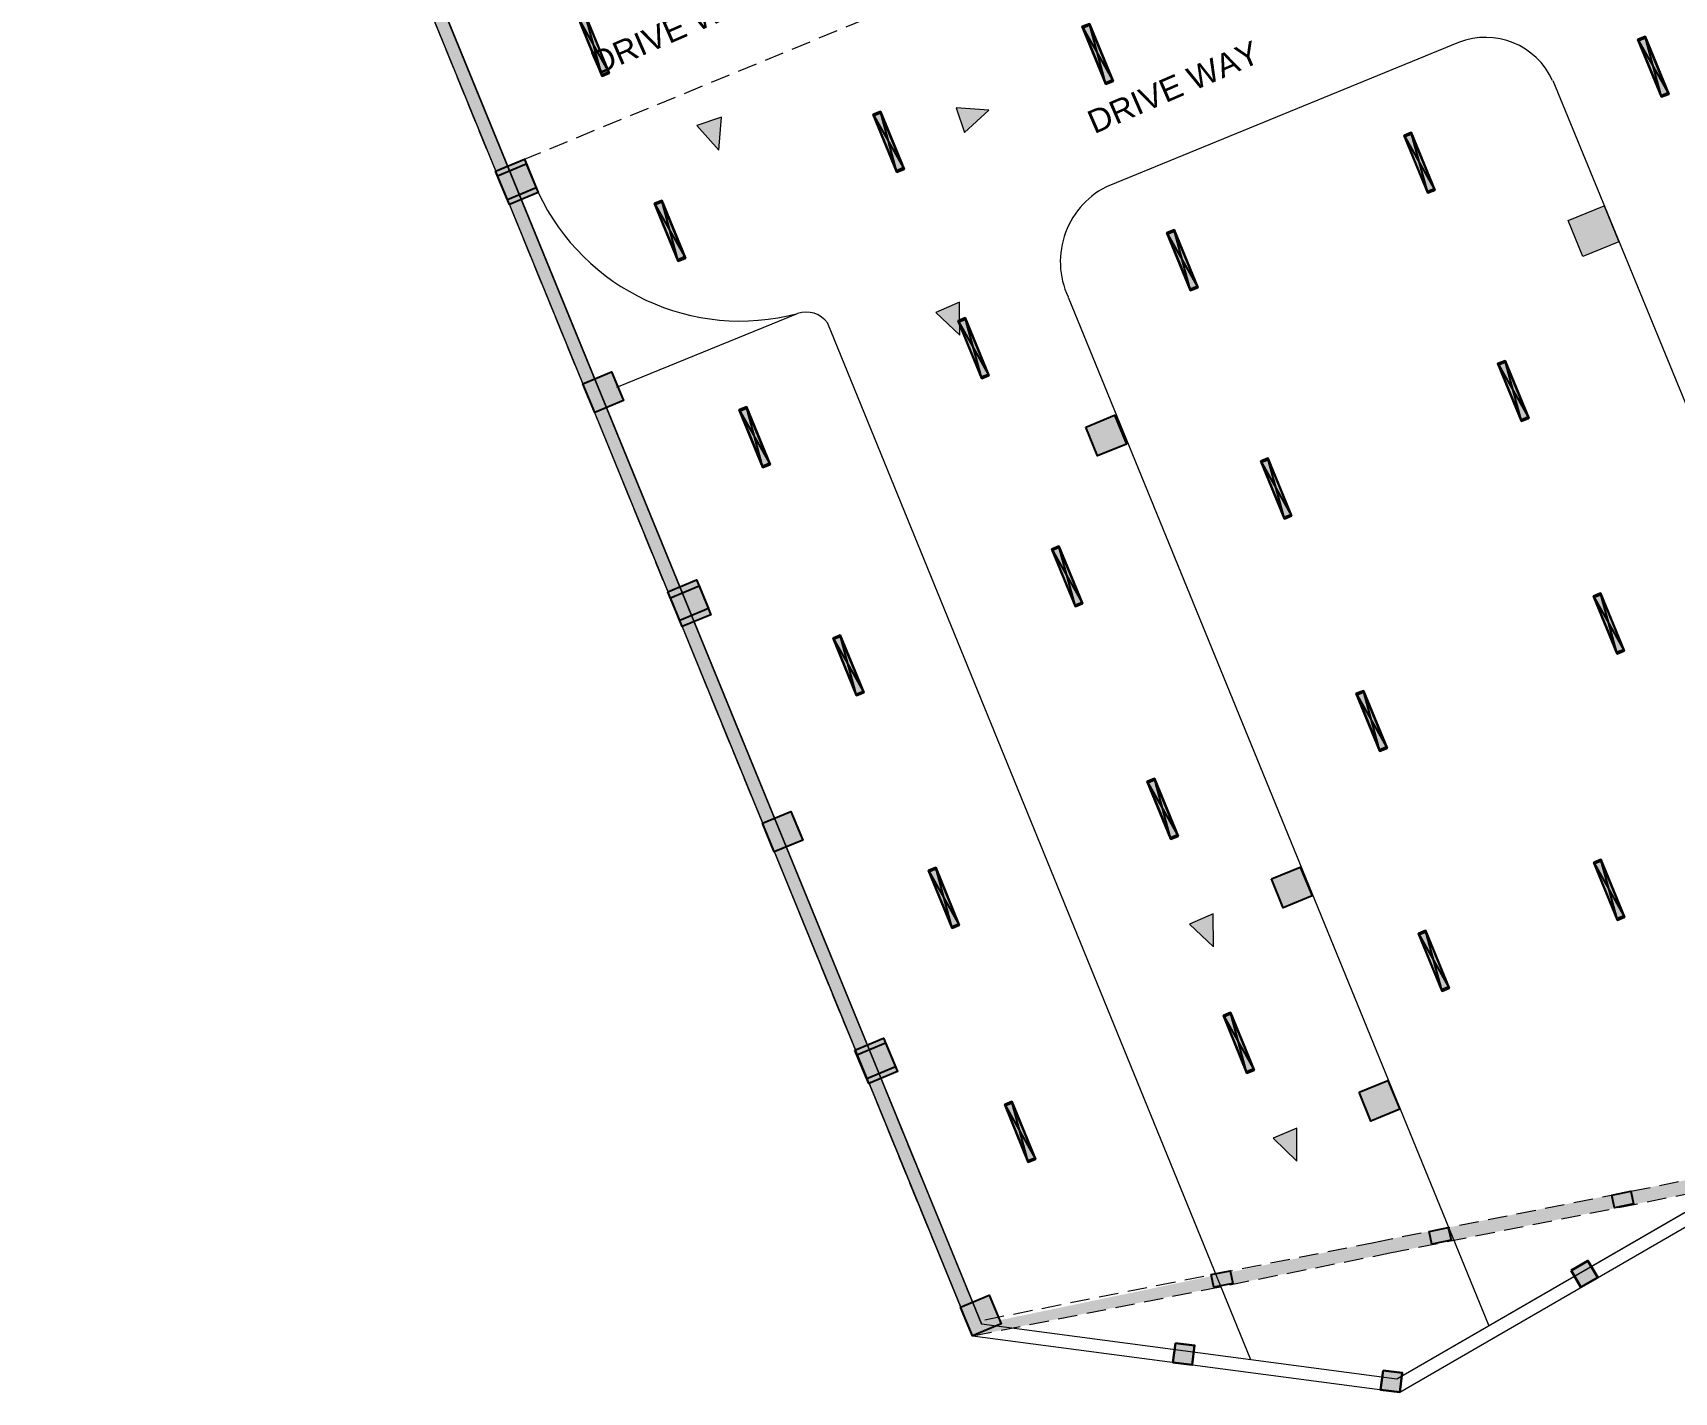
# Model space of a CAD drawing. Header units: inches. Extents: x 1182429 to 1211915, y -922309 to -906718.
# Drawn here: x 1209103 to 1210370, y -912560 to -911511 of the extents above; entities that cross this region are included whole.
import ezdxf

# ---------------------------------------------------------------- set-up
doc = ezdxf.new("R2010")
doc.units = ezdxf.units.IN
doc.header["$LTSCALE"] = 6
doc.linetypes.add('DASHED2', pattern=[0.375, 0.25, -0.125])
for name, color, linetype in [('CELLING', 34, 'Continuous'), ('COLL SIZE', 160, 'Continuous'), ('E-WIRING', 5, 'Continuous')]:
    doc.layers.add(name, color=color, linetype=linetype)
for name, color, linetype, lineweight in [('col hatch', 13, 'Continuous', 30), ('COL MARK', 210, 'Continuous', 18), ('column', 240, 'Continuous', 25), ('Hatch', 251, 'Continuous', 0), ('v.b', 200, 'Continuous', 5), ('W', 250, 'Continuous', 5), ('wall', 7, 'Continuous', 30), ('wall new', 3, 'Continuous', 25)]:
    doc.layers.add(name, color=color, linetype=linetype, lineweight=lineweight)
doc.styles.add('ARI', font='arial.ttf')
pattern_1 = [(0, (-27.8192783, 2.9401021), (0, 0.001397), [0.001016, -0.000381]), (90, (-27.8192783, 2.9401021), (-0.001397, 0), [0.001016, -0.000381])]

# ---------------------------------------------------------------- blocks, each defined once
blk = doc.blocks.new('sdfdsf')
at = {"lineweight": -3}
blk.add_hatch(color=7, dxfattribs=at).paths.add_polyline_path([(23236.7, 14983.3), (23242.1, 14983.3), (23242.1, 15029.5), (23236.7, 15029.5)])
at = {"layer": 'Hatch'}
h = blk.add_hatch(dxfattribs=at)
h.set_pattern_fill('ANGLE', color=5, scale=0.0002)
h.set_pattern_definition(pattern_1)
h.paths.add_polyline_path([(23236.4, 15029.5), (23242.4, 15029.5), (23242.4, 15030.4), (23236.4, 15030.4)])
h = blk.add_hatch(dxfattribs=at)
h.set_pattern_fill('ANGLE', color=5, scale=0.0002)
h.set_pattern_definition(pattern_1)
h.paths.add_polyline_path([(23236.4, 14983.3), (23242.4, 14983.3), (23242.4, 14982.4), (23236.4, 14982.4)])
for p, q in [((23242.4, 15030.4), (23236.4, 14982.4)), ((23242.4, 14982.4), (23236.4, 15030.4))]:
    blk.add_line(p, q)
at = {"layer": 'CELLING', "color": 5}
for points in [[(23236.4, 14982.4), (23242.4, 14982.4), (23242.4, 15030.4), (23236.4, 15030.4)], [(23242.4, 15029.5), (23236.4, 15029.5), (23236.4, 15030.4), (23242.4, 15030.4)], [(23236.4, 15029.5), (23242.4, 15029.5), (23242.4, 15030.4), (23236.4, 15030.4)], [(23236.7, 14983.3), (23242.1, 14983.3), (23242.1, 15029.5), (23236.7, 15029.5)], [(23236.4, 14983.3), (23242.4, 14983.3), (23242.4, 14982.4), (23236.4, 14982.4)], [(23236.4, 14983.3), (23242.4, 14983.3), (23242.4, 14982.4), (23236.4, 14982.4)]]:
    blk.add_lwpolyline(points, close=True, dxfattribs=at)

msp = doc.modelspace()

# ---------------------------------------------------------------- hatches: boundary and pattern name
at = {"layer": 'col hatch', "ltscale": 100, "true_color": 0x52271e}
h = msp.add_hatch(color=19, dxfattribs=at)
h.dxf.hatch_style = 1
h.paths.add_polyline_path([(1210290.3, -912466.6), (1210303.3, -912459), (1210310.9, -912471.9), (1210297.9, -912479.5)])
h = msp.add_hatch(color=19, dxfattribs=at)
h.dxf.hatch_style = 1
h.paths.add_polyline_path([(1209984.8, -912522.5), (1209999.7, -912524.4), (1209997.7, -912539.3), (1209982.9, -912537.4)])
h = msp.add_hatch(color=19, dxfattribs=at)
h.dxf.hatch_style = 1
h.paths.add_polyline_path([(1210145.1, -912543.6), (1210159.9, -912545.5), (1210158, -912560.4), (1210143.1, -912558.5)])
at = {"layer": 'COL MARK', "lineweight": 30, "true_color": 0xffc6b3}
h = msp.add_hatch(color=31, dxfattribs=at)
h.dxf.hatch_style = 1
h.paths.add_polyline_path([(1210288, -911656.1), (1210315.7, -911644.7), (1210327.2, -911672.5), (1210299.4, -911683.9)])
at = {"layer": 'COL MARK'}
h = msp.add_hatch(color=256, dxfattribs=at)
h.dxf.hatch_style = 1
h.paths.add_polyline_path([(1210288, -911656.1), (1210315.7, -911644.7), (1210327.2, -911672.5), (1210299.4, -911683.9)])
at = {"layer": 'COLL SIZE', "lineweight": 25, "ltscale": 100, "true_color": 0xffc6b3}
h = msp.add_hatch(color=31, dxfattribs=at)
h.dxf.hatch_style = 1
h.paths.add_polyline_path([(1210321.7, -912408.4), (1210336.4, -912405.3), (1210338.5, -912415.1), (1210323.8, -912418.1)])
h = msp.add_hatch(color=31, dxfattribs=at)
h.dxf.hatch_style = 1
h.paths.add_polyline_path([(1210180.8, -912436.4), (1210195.5, -912433.3), (1210197.6, -912443.1), (1210182.9, -912446.2)])
h = msp.add_hatch(color=31, dxfattribs=at)
h.dxf.hatch_style = 1
h.paths.add_polyline_path([(1210012.5, -912469.7), (1210027.2, -912466.8), (1210029.2, -912476.6), (1210014.4, -912479.5)])
at = {"layer": 'column', "ltscale": 10, "true_color": 0xffc6b3}
h = msp.add_hatch(color=31, dxfattribs=at)
h.dxf.hatch_style = 1
h.paths.add_polyline_path([(1209460.1, -911618), (1209482.3, -911608.8), (1209491.5, -911630.9), (1209469.3, -911640.1)])
at = {"layer": 'column', "ltscale": 10}
h = msp.add_hatch(color=256, dxfattribs=at)
h.dxf.hatch_style = 1
h.paths.add_polyline_path([(1209461.6, -911621.6), (1209483.8, -911612.4), (1209493, -911634.6), (1209470.8, -911643.8)])
at = {"layer": 'column', "ltscale": 10, "true_color": 0xffc6b3}
h = msp.add_hatch(color=31, dxfattribs=at)
h.dxf.hatch_style = 1
h.paths.add_polyline_path([(1209527.5, -911782.1), (1209549.6, -911772.9), (1209558.8, -911795.1), (1209536.7, -911804.3)])
at = {"layer": 'column', "ltscale": 10}
h = msp.add_hatch(color=256, dxfattribs=at)
h.dxf.hatch_style = 1
h.paths.add_polyline_path([(1209527.5, -911782.1), (1209549.6, -911772.9), (1209558.8, -911795.1), (1209536.7, -911804.3)])
at = {"layer": 'column', "ltscale": 10, "true_color": 0xffc6b3}
h = msp.add_hatch(color=31, dxfattribs=at)
h.dxf.hatch_style = 1
h.paths.add_polyline_path([(1209915.7, -911815.6), (1209937.9, -911806.5), (1209947, -911828.7), (1209924.8, -911837.8)])
at = {"layer": 'column', "ltscale": 10}
h = msp.add_hatch(color=256, dxfattribs=at)
h.dxf.hatch_style = 1
h.paths.add_polyline_path([(1209915.7, -911815.6), (1209937.9, -911806.5), (1209947, -911828.7), (1209924.8, -911837.8)])
h = msp.add_hatch(color=256, dxfattribs=at)
h.dxf.hatch_style = 1
h.paths.add_polyline_path([(1209593, -911942.7), (1209615.2, -911933.5), (1209624.4, -911955.7), (1209602.2, -911964.9)])
at = {"layer": 'column', "ltscale": 10, "true_color": 0xffc6b3}
h = msp.add_hatch(color=31, dxfattribs=at)
h.dxf.hatch_style = 1
h.paths.add_polyline_path([(1209595, -911947.4), (1209617.1, -911938.2), (1209626.3, -911960.4), (1209604.2, -911969.6)])
h = msp.add_hatch(color=31, dxfattribs=at)
h.dxf.hatch_style = 1
h.paths.add_polyline_path([(1209666, -912121.4), (1209688.1, -912112.2), (1209697.3, -912134.3), (1209675.2, -912143.5)])
at = {"layer": 'column', "ltscale": 10}
h = msp.add_hatch(color=256, dxfattribs=at)
h.dxf.hatch_style = 1
h.paths.add_polyline_path([(1209666, -912121.4), (1209688.1, -912112.2), (1209697.3, -912134.3), (1209675.2, -912143.5)])
at = {"layer": 'column', "ltscale": 10, "true_color": 0xffc6b3}
h = msp.add_hatch(color=31, dxfattribs=at)
h.dxf.hatch_style = 1
h.paths.add_polyline_path([(1210059, -912164.3), (1210081.2, -912155.2), (1210090.3, -912177.4), (1210068.1, -912186.5)])
at = {"layer": 'column', "ltscale": 10}
h = msp.add_hatch(color=256, dxfattribs=at)
h.dxf.hatch_style = 1
h.paths.add_polyline_path([(1210059, -912164.3), (1210081.2, -912155.2), (1210090.3, -912177.4), (1210068.1, -912186.5)])
at = {"layer": 'column', "ltscale": 10, "true_color": 0xffc6b3}
h = msp.add_hatch(color=31, dxfattribs=at)
h.dxf.hatch_style = 1
h.paths.add_polyline_path([(1209737.4, -912296.5), (1209759.6, -912287.3), (1209768.8, -912309.4), (1209746.6, -912318.6)])
at = {"layer": 'column', "ltscale": 10}
h = msp.add_hatch(color=256, dxfattribs=at)
h.dxf.hatch_style = 1
h.paths.add_polyline_path([(1209738.9, -912300.1), (1209761.1, -912290.9), (1209770.3, -912313), (1209748.1, -912322.2)])
at = {"layer": 'column', "ltscale": 10, "true_color": 0xffc6b3}
h = msp.add_hatch(color=31, dxfattribs=at)
h.dxf.hatch_style = 1
h.paths.add_polyline_path([(1210126.7, -912329), (1210148.9, -912319.8), (1210158, -912342), (1210135.8, -912351.2)])
at = {"layer": 'column', "ltscale": 10}
h = msp.add_hatch(color=256, dxfattribs=at)
h.dxf.hatch_style = 1
h.paths.add_polyline_path([(1210126.7, -912329), (1210148.9, -912319.8), (1210158, -912342), (1210135.8, -912351.2)])
at = {"layer": 'column', "ltscale": 10, "true_color": 0xffc6b3}
h = msp.add_hatch(color=31, dxfattribs=at)
h.dxf.hatch_style = 1
h.paths.add_polyline_path([(1209819, -912494.8), (1209841.1, -912485.6), (1209850.3, -912507.8), (1209828.2, -912517)])
at = {"layer": 'column', "ltscale": 10}
h = msp.add_hatch(color=256, dxfattribs=at)
h.dxf.hatch_style = 1
h.paths.add_polyline_path([(1209819, -912494.8), (1209841.1, -912485.6), (1209850.3, -912507.8), (1209828.2, -912517)])
at = {"layer": 'W', "ltscale": 10}
h = msp.add_hatch(color=256, dxfattribs=at)
h.dxf.hatch_style = 1
h.paths.add_polyline_path([(1209822, -911588.1), (1209840.9, -911571.1), (1209815.5, -911569.3)])
h = msp.add_hatch(color=256, dxfattribs=at)
h.dxf.hatch_style = 1
h.paths.add_polyline_path([(1209615.5, -911582.9), (1209632.5, -911601.9), (1209634.4, -911576.5)])
h = msp.add_hatch(color=256, dxfattribs=at)
h.dxf.hatch_style = 1
h.paths.add_polyline_path([(1209799.9, -911727.1), (1209818.4, -911744.7), (1209818.2, -911719.2)])
h = msp.add_hatch(color=256, dxfattribs=at)
h.dxf.hatch_style = 1
h.paths.add_polyline_path([(1209995.6, -912199.3), (1210014.2, -912216.8), (1210013.9, -912191.3)])
h = msp.add_hatch(color=256, dxfattribs=at)
h.dxf.hatch_style = 1
h.paths.add_polyline_path([(1210060.2, -912364.5), (1210078.7, -912382.1), (1210078.5, -912356.6)])
at = {"layer": 'wall new', "lineweight": 9, "ltscale": 6, "true_color": 0xffc6b3}
h = msp.add_hatch(dxfattribs=at)
h.set_pattern_fill('AR-CONC', color=31, scale=0.06)
h.set_pattern_definition([(50, (89429.78, -9755.465), (10.93108014, -0.95634513), [1.143, -12.573]), (355, (89429.78, -9755.465), (-2.114605285, 11.46341071), [0.9144, -10.05843505]), (100.4514447, (89430.691, -9755.545), (8.816474825, 10.507065115), [0.97140053, -10.68541468]), (46.1842, (89429.78, -9752.417), (16.26474245, -2.52253968), [1.7145, -18.8595]), (96.6355576, (89431.136, -9752.627), (14.24424804, 14.84556748), [1.45710139, -16.02813649]), (351.1841512, (89429.78, -9752.417), (14.24424804, 14.84556748), [1.37159802, -15.08758392]), (21, (89431.304, -9753.179), (9.096863476, -6.13591189), [1.143, -12.573]), (326, (89431.304, -9753.179), (3.7081217, 11.05127797), [0.9144, -10.0584]), (71.451445, (89432.062, -9753.69), (12.80498516, 4.91536613), [0.97140053, -10.68539626]), (37.5, (89429.78, -9755.465), (0.185316195, 5.073302332), [0, -9.93648, 0, -10.2108, 0, -10.0965]), (7.5, (89429.78, -9755.465), (4.00917975, 6.01083449), [0, -5.82168, 0, -9.70788, 0, -3.8481]), (327.5, (89426.3816, -9755.465), (8.13543571, -0.34372464), [0, -3.81, 0, -11.8872, 0, -15.7734]), (317.5, (89424.8576, -9755.465), (8.887750883, 1.525589462), [0, -4.953, 0, -7.89432, 0, -11.2014])])
h.paths.add_polyline_path([(1210625.4, -912419.7), (1210756.5, -912438.1), (1210865.2, -912431.8), (1210979.9, -912425.2), (1211053.4, -912420.9), (1211190.6, -912420.9), (1211915, -911011.2), (1210784.5, -909888.5), (1210131.8, -910156), (1210191, -910299.5), (1209102.9, -910745), (1209828.2, -912517), (1210145.3, -912454), (1210444.9, -912394.4)])
h.paths.add_polyline_path([(1210626.8, -912409.8), (1210756.9, -912428), (1210864.7, -912421.8), (1210979.3, -912415.2), (1211053.1, -912410.9), (1211184.5, -912410.9), (1211902.8, -911013.1), (1210782.1, -909900.3), (1210144.9, -910161.5), (1210204.1, -910305), (1209115.9, -910750.4), (1209835.2, -912507.8), (1210142.9, -912443.8), (1210442.9, -912384.1)], flags=16)

# ---------------------------------------------------------------- linework, layer by layer
at = {"layer": 'col hatch', "color": 19, "ltscale": 100, "true_color": 0x52271e}
for points, elevation in [([(1210290.3, -912466.6), (1210303.3, -912459), (1210310.9, -912471.9), (1210297.9, -912479.5), (1210290.3, -912466.6)], 45636.7), ([(1209984.8, -912522.5), (1209999.7, -912524.4), (1209997.7, -912539.3), (1209982.9, -912537.4), (1209984.8, -912522.5)], 42588), ([(1210145.1, -912543.6), (1210159.9, -912545.5), (1210158, -912560.4), (1210143.1, -912558.5), (1210145.1, -912543.6)], 44665.7)]:
    msp.add_lwpolyline(points, dxfattribs=dict(at, elevation=elevation))
at = {"layer": 'COL MARK', "color": 31, "true_color": 0xffc6b3, "elevation": 44665.7}
msp.add_lwpolyline([(1210288, -911656.1), (1210315.7, -911644.7), (1210327.2, -911672.5), (1210299.4, -911683.9)], close=True, dxfattribs=at)
at = {"layer": 'COL MARK', "elevation": 44665.7}
msp.add_lwpolyline([(1210288, -911656.1), (1210315.7, -911644.7), (1210327.2, -911672.5), (1210299.4, -911683.9)], close=True, dxfattribs=at)
at = {"layer": 'COLL SIZE', "color": 31, "lineweight": 25, "ltscale": 100, "true_color": 0xffc6b3}
for points, elevation in [([(1210321.7, -912408.4), (1210336.4, -912405.3), (1210338.5, -912415.1), (1210323.8, -912418.1), (1210321.7, -912408.4)], 44665.7), ([(1210180.8, -912436.4), (1210195.5, -912433.3), (1210197.6, -912443.1), (1210182.9, -912446.2), (1210180.8, -912436.4)], 44665.7), ([(1210012.5, -912469.7), (1210027.2, -912466.8), (1210029.2, -912476.6), (1210014.4, -912479.5), (1210012.5, -912469.7)], 43628.4)]:
    msp.add_lwpolyline(points, dxfattribs=dict(at, elevation=elevation))
at = {"layer": 'column', "color": 31, "ltscale": 10, "true_color": 0xffc6b3}
for points, elevation in [([(1209460.1, -911618), (1209482.3, -911608.8), (1209491.5, -911630.9), (1209469.3, -911640.1), (1209460.1, -911618)], 44665.7), ([(1209527.5, -911782.1), (1209549.6, -911772.9), (1209558.8, -911795.1), (1209536.7, -911804.3), (1209527.5, -911782.1)], 40579.8), ([(1209915.7, -911815.6), (1209937.9, -911806.5), (1209947, -911828.7), (1209924.8, -911837.8), (1209915.7, -911815.6)], 44665.7), ([(1209595, -911947.4), (1209617.1, -911938.2), (1209626.3, -911960.4), (1209604.2, -911969.6), (1209595, -911947.4)], 44665.7), ([(1209666, -912121.4), (1209688.1, -912112.2), (1209697.3, -912134.3), (1209675.2, -912143.5), (1209666, -912121.4)], 42539.8), ([(1210059, -912164.3), (1210081.2, -912155.2), (1210090.3, -912177.4), (1210068.1, -912186.5), (1210059, -912164.3)], 44665.7), ([(1209737.4, -912296.5), (1209759.6, -912287.3), (1209768.8, -912309.4), (1209746.6, -912318.6), (1209737.4, -912296.5)], 44665.7), ([(1210126.7, -912329), (1210148.9, -912319.8), (1210158, -912342), (1210135.8, -912351.2), (1210126.7, -912329)], 44665.7), ([(1209819, -912494.8), (1209841.1, -912485.6), (1209850.3, -912507.8), (1209828.2, -912517), (1209819, -912494.8)], 40579.2)]:
    msp.add_lwpolyline(points, dxfattribs=dict(at, elevation=elevation))
at = {"layer": 'column', "ltscale": 10}
for points, elevation in [([(1209461.6, -911621.6), (1209483.8, -911612.4), (1209493, -911634.6), (1209470.8, -911643.8), (1209461.6, -911621.6)], 40579.8), ([(1209527.5, -911782.1), (1209549.6, -911772.9), (1209558.8, -911795.1), (1209536.7, -911804.3), (1209527.5, -911782.1)], 40579.8), ([(1209915.7, -911815.6), (1209937.9, -911806.5), (1209947, -911828.7), (1209924.8, -911837.8), (1209915.7, -911815.6)], 44665.7), ([(1209593, -911942.7), (1209615.2, -911933.5), (1209624.4, -911955.7), (1209602.2, -911964.9), (1209593, -911942.7)], 40579.8), ([(1209666, -912121.4), (1209688.1, -912112.2), (1209697.3, -912134.3), (1209675.2, -912143.5), (1209666, -912121.4)], 42539.8), ([(1210059, -912164.3), (1210081.2, -912155.2), (1210090.3, -912177.4), (1210068.1, -912186.5), (1210059, -912164.3)], 44665.7), ([(1209738.9, -912300.1), (1209761.1, -912290.9), (1209770.3, -912313), (1209748.1, -912322.2), (1209738.9, -912300.1)], 40579.8), ([(1210126.7, -912329), (1210148.9, -912319.8), (1210158, -912342), (1210135.8, -912351.2), (1210126.7, -912329)], 44665.7), ([(1209819, -912494.8), (1209841.1, -912485.6), (1209850.3, -912507.8), (1209828.2, -912517), (1209819, -912494.8)], 40579.2)]:
    msp.add_lwpolyline(points, dxfattribs=dict(at, elevation=elevation))
at = {"layer": 'v.b', "color": 31, "linetype": 'DASHED2', "ltscale": 10, "true_color": 0xffc6b3}
for p, q in [((1209828.2, -912517, 40579.2), (1209102.9, -910745, 45706.6)), ((1209835.2, -912507.8, 40650.5), (1209115.9, -910750.4, 45706.6)), ((1209460.2, -911617.9, 44665.7), (1210182.7, -911321, 44665.7)), ((1210137.9, -912444.8, 43606.4), (1210442.9, -912384.1, 46588.2)), ((1210150.4, -912453, 43708.2), (1210444.9, -912394.4, 46568.4)), ((1209837.7, -912504.5, 40691.5), (1210137.9, -912444.8, 43606.4)), ((1209828.2, -912517, 40579.2), (1210150.4, -912453, 43708.2))]:
    msp.add_line(p, q, dxfattribs=at)
at = {"layer": 'W', "ltscale": 10}
for p, q in [((1209828.2, -912517, 40579.2), (1209102.9, -910745, 45706.6)), ((1209835.2, -912507.8, 40650.5), (1209115.9, -910750.4, 45706.6)), ((1210155.9, -912550.1, 44685.2), (1210442.9, -912384.1, 46588.2)), ((1210158, -912560.4, 44665.7), (1210444.9, -912394.4, 46568.4)), ((1209835.2, -912507.8, 40650.5), (1210155.9, -912550.1, 44685.2)), ((1209828.2, -912517, 40579.2), (1210158, -912560.4, 44665.7))]:
    msp.add_line(p, q, dxfattribs=at)
at = {"layer": 'W', "color": 1, "ltscale": 10}
for p, q in [((1210203.5, -911518.7, 44665.7), (1209933.5, -911629.3, 44665.7)), ((1210276.1, -911548.1, 44665.7), (1210480.8, -912046.3, 44665.7)), ((1209902, -911715.2, 44665.7), (1210226.7, -912509.1, 45154.7)), ((1209553.7, -911784.9, 48634.8), (1209693.1, -911728, 40579.2)), ((1209716.4, -911735.4, 40579.2), (1210042.8, -912535.2, 48634.8))]:
    msp.add_line(p, q, dxfattribs=at)
at = {"layer": 'W', "ltscale": 10}
for points, elevation in [([(1210625.4, -912419.7), (1210756.5, -912438.1), (1210865.2, -912431.8), (1210979.9, -912425.2), (1211053.4, -912420.9), (1211190.6, -912420.9), (1211915, -911011.2), (1210784.5, -909888.5), (1210131.8, -910156), (1210191, -910299.5), (1209102.9, -910745), (1209828.2, -912517), (1210158, -912560.4), (1210444.9, -912394.4), (1210625.4, -912419.7)], 47765.2), ([(1209822, -911588.1), (1209840.9, -911571.1), (1209815.5, -911569.3), (1209822, -911588.1)], 44750.3), ([(1209615.5, -911582.9), (1209632.5, -911601.9), (1209634.4, -911576.5), (1209615.5, -911582.9)], 44665.7), ([(1209799.9, -911727.1), (1209818.4, -911744.7), (1209818.2, -911719.2), (1209799.9, -911727.1)], 44750.3), ([(1209995.6, -912199.3), (1210014.2, -912216.8), (1210013.9, -912191.3), (1209995.6, -912199.3)], 44750.3), ([(1210060.2, -912364.5), (1210078.7, -912382.1), (1210078.5, -912356.6), (1210060.2, -912364.5)], 44750.3)]:
    msp.add_lwpolyline(points, dxfattribs=dict(at, elevation=elevation))
at = {"layer": 'W', "ltscale": 10, "elevation": 47765.2}
msp.add_lwpolyline([(1210626.8, -912409.8), (1210756.9, -912428), (1210864.7, -912421.8), (1210979.3, -912415.2), (1211053.1, -912410.9), (1211184.5, -912410.9), (1211902.8, -911013.1), (1210782.1, -909900.3), (1210144.9, -910161.5), (1210204.1, -910305), (1209115.9, -910750.4), (1209835.2, -912507.8), (1210155.9, -912550.1), (1210442.9, -912384.1)], close=True, dxfattribs=at)
at = {"layer": 'W', "color": 1, "ltscale": 10}
for centre, radius, start, end in [((1210224.3, -911571.5, 44665.7), 56.7, 24.3155, 111.5732), ((1209649, -911561.4, 40579.2), 172.3, 205.1379, 284.8342), ((1209960.8, -911688, 44665.7), 64.8, 114.4267, 204.782), ((1209699.8, -911747.2, 40579.2), 20.4, 35.3716, 109.1316)]:
    msp.add_arc(centre, radius, start, end, dxfattribs=at)

# ---------------------------------------------------------------- block references
at = {"layer": 'E-WIRING', "xscale": -1, "rotation": 22.34151359089078}
for p in [(1236735.2, -916567.4, 44683.6), (1237124.1, -916573.6, 44665.7), (1237553, -916583.5, 45067), (1236962.7, -916641.4, 44683.6), (1237372.5, -916657.6, 44665.7), (1236793.9, -916710.1, 44683.6), (1237189.5, -916732.8, 44665.7), (1237028.2, -916800.7, 44683.6), (1237444.9, -916833.7, 44665.7), (1236859.3, -916869.4, 44683.6), (1237261.9, -916909, 44665.7), (1237100.5, -916976.8, 44683.6), (1237518.7, -917013.2, 44665.7), (1236931.7, -917045.5, 44683.6), (1237335.6, -917088.4, 44665.7), (1237174.3, -917156.2, 44683.6), (1237005.4, -917224.9, 44683.6), (1237518.9, -917218.7, 44640.5), (1237383.6, -917273.5, 44647.8), (1237233, -917336.8, 44665.7), (1237064.2, -917405.5, 44665.7)]:
    msp.add_blockref('sdfdsf', p, dxfattribs=at)

# ---------------------------------------------------------------- texts
at = {"layer": 'wall', "style": 'ARI'}
for p in [(1209538.9, -911544, 38796.7), (1209922.2, -911589.6, 38712)]:
    msp.add_text('DRIVE WAY', height=18, rotation=23.5156, dxfattribs=at).set_placement(p)

doc.saveas('drawing.dxf')
